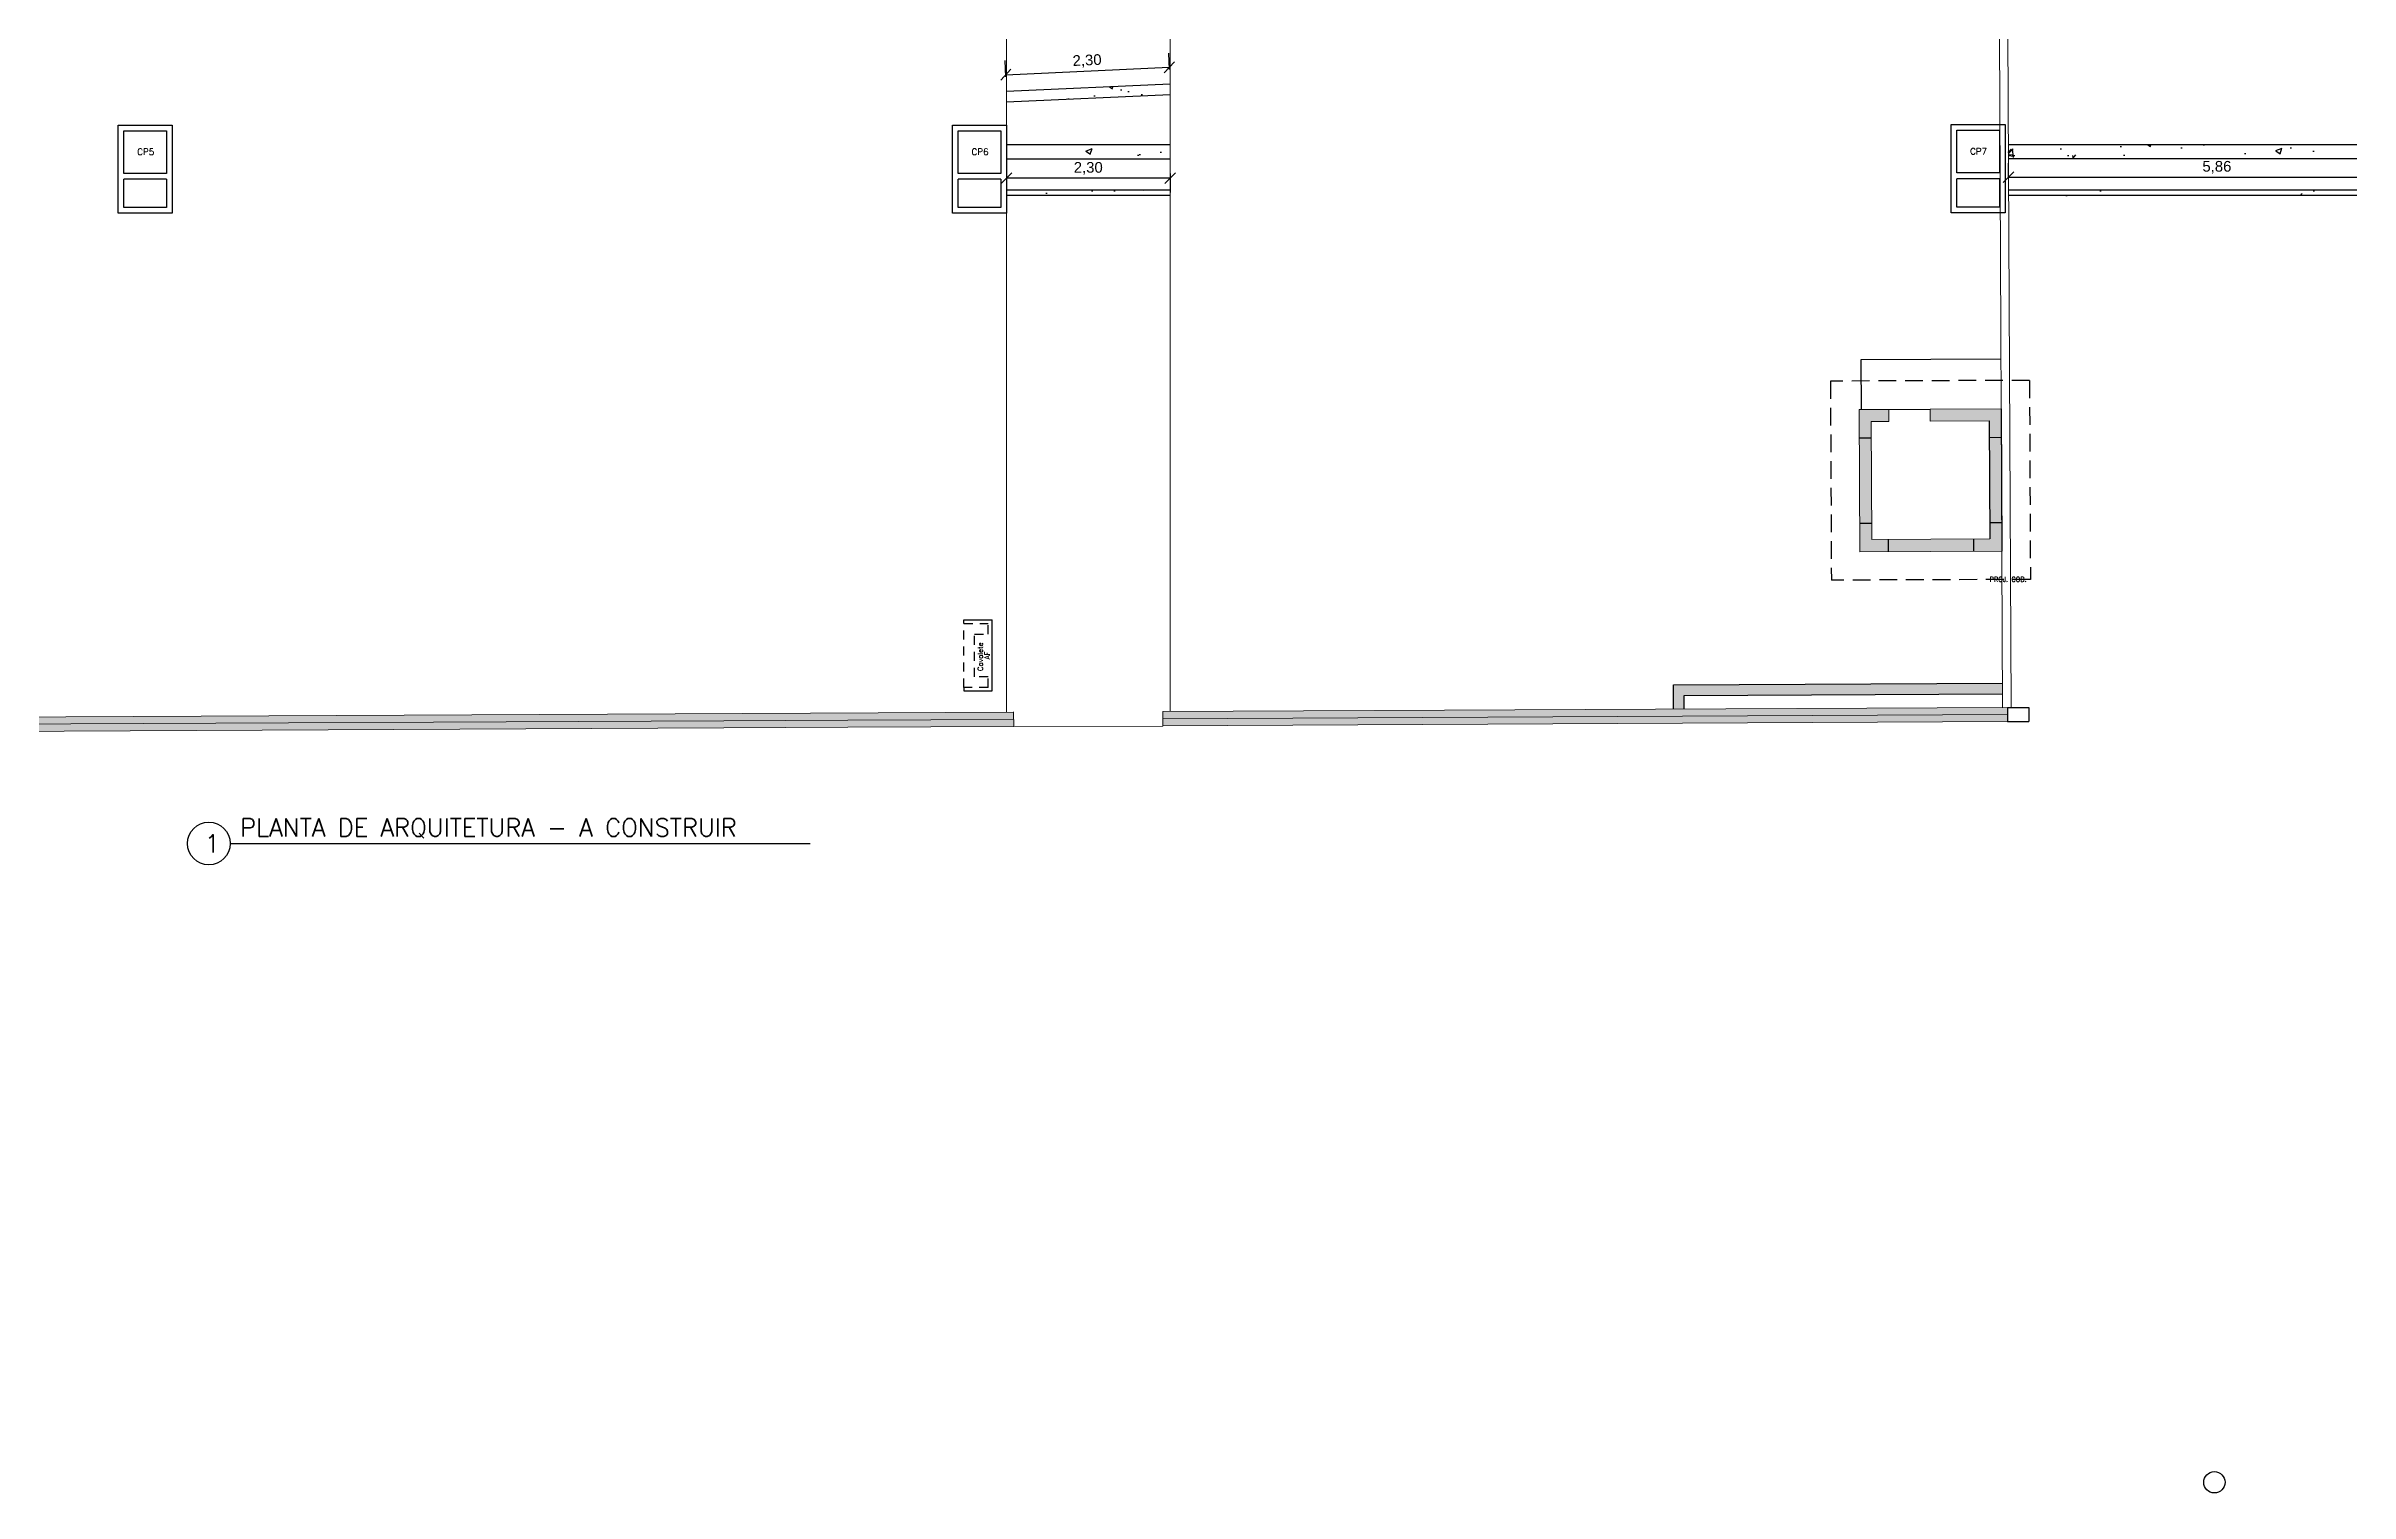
# Model space of a CAD drawing. Extents: x 0 to 11638, y -6007 to 0.
# Drawn here: x 10575.55 to 10607.96, y -5610.79 to -5590.44 of the extents above; entities that cross this region are included whole.
import ezdxf

# ---------------------------------------------------------------- set-up
doc = ezdxf.new("R2010")
doc.units = 0
doc.linetypes.add('CACHE', pattern=[0.375, 0.25, -0.125])
doc.linetypes.add('HIDDEN2', pattern=[0.1875, 0.125, -0.0625])
doc.layers.get('0').update_dxf_attribs({"linetype": 'CONTINUOUS'})
doc.layers.get('Defpoints').update_dxf_attribs({"linetype": 'CONTINUOUS'})
for name, color, linetype, lineweight in [('ARQ - Alvenaria Alta', 251, 'CONTINUOUS', 13), ('ARQ - Alvenaria Média-Baixa', 252, 'CONTINUOUS', 20), ('ARQ - Desnível', 8, 'CONTINUOUS', 20), ('ARQ - Esquadrias', 1, 'CONTINUOUS', 9), ('ARQ - Grades', 1, 'CONTINUOUS', 15), ('ARQ - Guias Calçadas Sarjetas', 254, 'CONTINUOUS', 20), ('Elétrica', 30, 'CONTINUOUS', 20), ('Hidrossanitário - Água Fria', 5, 'CONTINUOUS', 5)]:
    doc.layers.add(name, color=color, linetype=linetype, lineweight=lineweight)
doc.layers.add('ARQ - Cotas', color=1, linetype='CONTINUOUS')
doc.layers.add('ARQ - Projeções', color=253, linetype='CACHE')
doc.styles.add('ROMANS', font='romans.shx', dxfattribs={"height": 0.3})
doc.styles.get("Standard").update_dxf_attribs({"font": 'arial.ttf', "height": 0.15})
doc.dimstyles.get("Standard").update_dxf_attribs({"dimtxt": 0.1, "dimasz": 0.15, "dimexe": 0.2, "dimexo": 0.2, "dimgap": 0.05, "dimtad": 1, "dimzin": 0, "dimtxsty": 'STANDARD', "dimblk": 'OBLIQUE', "dimcen": 0.5, "dimclrd": 256, "dimclre": 256, "dimclrt": 256, "dimadec": 0, "dimazin": 0, "dimtfac": 1, "dimtmove": 0, "dimatfit": 3, "dimfxl": 0.1, "dimfxlon": 1, "dimtfillclr": 256, "dimtolj": 1, "dimtzin": 0, "dimlwd": -1, "dimarcsym": 0})
pattern_1 = [(50, (250, 0), (0.910923345, -0.07969543), [0.09525, -1.04775]), (355, (250, 0), (-0.17621711, 0.955284226), [0.0762, -0.83820292]), (100.451445, (250.0759, -0.0066), (0.734706235, 0.87558876), [0.080950044, -0.89045122]), (46.1842, (250, 0.254), (1.3553952, -0.21021164), [0.142875, -1.571625]), (96.635558, (250.113, 0.2365), (1.18702067, 1.23713062), [0.12142512, -1.33567804]), (351.184151, (250, 0.254), (1.18702067, 1.23713062), [0.11429984, -1.25729866]), (21, (250.127, 0.1905), (0.758071956, -0.51132599), [0.09525, -1.04775]), (326, (250.127, 0.1905), (0.30901014, 0.92093983), [0.0762, -0.8382]), (71.451445, (250.1902, 0.1479), (1.067082096, 0.409613844), [0.080950044, -0.89044969]), (37.5, (250, 0), (0.015443016, 0.422775194), [0, -0.82804, 0, -0.8509, 0, -0.841375]), (7.5, (250, 0), (0.334098313, 0.500902874), [0, -0.48514, 0, -0.80899, 0, -0.320675]), (327.5, (249.7168, 0), (0.677952976, -0.02864372), [0, -0.3175, 0, -0.9906, 0, -1.31445]), (317.5, (249.5898, 0), (0.740645907, 0.127132455), [0, -0.41275, 0, -0.65786, 0, -0.93345])]

# ---------------------------------------------------------------- blocks, each defined once
blk = doc.blocks.new('_Oblique')
at = {"layer": 'ARQ - Esquadrias', "color": 0, "lineweight": -2}
blk.add_line((-0.5, -0.5), (0.5, 0.5), dxfattribs=at)
blk = doc.blocks.new('*D1015')
at = {"layer": 'ARQ - Cotas', "lineweight": -2, "transparency": 16777216}
for p, q in [((10589.054, -5590.869), (10589.044, -5590.638)), ((10591.354, -5590.766), (10591.344, -5590.534))]:
    blk.add_line(p, q, dxfattribs=at)
at = {"layer": 'ARQ - Cotas', "transparency": 16777216}
blk.add_line((10589.053, -5590.838), (10591.353, -5590.734), dxfattribs=at)
at = {"layer": 'Defpoints', "color": 0, "lineweight": -2, "transparency": 16777216}
for p in [(10591.353, -5590.734), (10589.063, -5591.069), (10591.363, -5590.966)]:
    blk.add_point(p, dxfattribs=at)
at = {"layer": 'ARQ - Cotas', "transparency": 16777216, "xscale": 0.15, "yscale": 0.15, "zscale": 0.15}
for p, rotation in [((10589.053, -5590.838), 182.5705686354482), ((10591.353, -5590.734), 2.570568635448222)]:
    blk.add_blockref('_Oblique', p, dxfattribs=dict(at, rotation=rotation))
at = {"layer": 'ARQ - Cotas', "lineweight": -2, "transparency": 16777216, "insert": (10590.197, -5590.646), "char_height": 0.15, "attachment_point": 5, "rotation": 2.5706}
blk.add_mtext('\\A1;2,30', dxfattribs=at)
blk = doc.blocks.new('*D1016')
at = {"layer": 'ARQ - Cotas', "lineweight": -2, "transparency": 16777216}
for p, q in [((10589.063, -5592.226), (10589.063, -5592.496)), ((10591.363, -5592.226), (10591.363, -5592.496))]:
    blk.add_line(p, q, dxfattribs=at)
at = {"layer": 'ARQ - Cotas', "transparency": 16777216}
blk.add_line((10591.363, -5592.296), (10589.063, -5592.296), dxfattribs=at)
at = {"layer": 'Defpoints', "color": 0, "lineweight": -2, "transparency": 16777216}
for p in [(10589.063, -5592.026), (10591.363, -5592.026), (10589.063, -5592.296)]:
    blk.add_point(p, dxfattribs=at)
at = {"layer": 'ARQ - Cotas', "transparency": 16777216, "xscale": 0.15, "yscale": 0.15, "zscale": 0.15, "rotation": 180}
blk.add_blockref('_Oblique', (10589.063, -5592.296), dxfattribs=at)
at = {"layer": 'ARQ - Cotas', "transparency": 16777216, "xscale": 0.15, "yscale": 0.15, "zscale": 0.15}
blk.add_blockref('_Oblique', (10591.363, -5592.296), dxfattribs=at)
at = {"layer": 'ARQ - Cotas', "lineweight": -2, "transparency": 16777216, "insert": (10590.213, -5592.156), "char_height": 0.15, "attachment_point": 5}
blk.add_mtext('\\A1;2,30', dxfattribs=at)
blk = doc.blocks.new('*D1017')
at = {"layer": 'ARQ - Cotas', "lineweight": -2, "transparency": 16777216}
for p, q in [((10603.159, -5592.281), (10603.159, -5592.081)), ((10609.016, -5592.281), (10609.016, -5592.081))]:
    blk.add_line(p, q, dxfattribs=at)
at = {"layer": 'ARQ - Cotas', "transparency": 16777216}
blk.add_line((10603.159, -5592.281), (10609.016, -5592.281), dxfattribs=at)
at = {"layer": 'Defpoints', "color": 0, "lineweight": -2, "transparency": 16777216}
for p in [(10603.159, -5592.464), (10609.016, -5592.281), (10609.016, -5592.464)]:
    blk.add_point(p, dxfattribs=at)
at = {"layer": 'ARQ - Cotas', "transparency": 16777216, "xscale": 0.15, "yscale": 0.15, "zscale": 0.15, "rotation": 180}
blk.add_blockref('_Oblique', (10603.159, -5592.281), dxfattribs=at)
at = {"layer": 'ARQ - Cotas', "transparency": 16777216, "xscale": 0.15, "yscale": 0.15, "zscale": 0.15}
blk.add_blockref('_Oblique', (10609.016, -5592.281), dxfattribs=at)
at = {"layer": 'ARQ - Cotas', "lineweight": -2, "transparency": 16777216, "insert": (10606.088, -5592.141), "char_height": 0.15, "attachment_point": 5}
blk.add_mtext('\\A1;5,86', dxfattribs=at)

msp = doc.modelspace()

# ---------------------------------------------------------------- hatches: boundary and pattern name
at = {"layer": 'ARQ - Alvenaria Alta', "lineweight": -2}
h = msp.add_hatch(color=7, dxfattribs=at)
h.dxf.hatch_style = 1
h.paths.add_polyline_path([(10601.225, -5595.718), (10601.475, -5595.717), (10601.474, -5595.547), (10601.054, -5595.549), (10601.056, -5595.949), (10601.226, -5595.948)])
h.paths.add_polyline_path([(10601.226, -5595.948), (10601.056, -5595.949), (10601.062, -5597.149), (10601.232, -5597.148)])
h.paths.add_polyline_path([(10601.463, -5597.377), (10601.233, -5597.378), (10601.232, -5597.148), (10601.062, -5597.149), (10601.064, -5597.549), (10601.464, -5597.547)])
h.paths.add_polyline_path([(10602.663, -5597.371), (10601.463, -5597.377), (10601.464, -5597.547), (10602.664, -5597.541)])
h.paths.add_polyline_path([(10603.062, -5597.139), (10602.892, -5597.14), (10602.893, -5597.37), (10602.663, -5597.371), (10602.664, -5597.541), (10603.064, -5597.539)])
h.paths.add_polyline_path([(10603.056, -5595.939), (10602.886, -5595.94), (10602.892, -5597.14), (10603.062, -5597.139)])
h.paths.add_polyline_path([(10603.054, -5595.539), (10602.054, -5595.544), (10602.055, -5595.714), (10602.885, -5595.71), (10602.886, -5595.94), (10603.056, -5595.939)])
at = {"layer": 'ARQ - Alvenaria Média-Baixa', "lineweight": -2}
h = msp.add_hatch(color=256, dxfattribs=at)
h.dxf.hatch_style = 1
h.paths.add_polyline_path([(10559.501, -5598.555), (10559.488, -5598.654), (10567.666, -5599.687), (10570.581, -5600.049), (10572.329, -5600.089), (10589.164, -5600.007), (10589.164, -5599.907), (10572.33, -5599.989), (10570.589, -5599.949), (10567.678, -5599.588)])
h.paths.add_polyline_path([(10559.513, -5598.456), (10559.501, -5598.555), (10567.678, -5599.588), (10570.589, -5599.949), (10572.33, -5599.989), (10589.164, -5599.907), (10589.163, -5599.807), (10572.331, -5599.889), (10570.596, -5599.85), (10567.691, -5599.489)])
h = msp.add_hatch(color=256, dxfattribs=at)
h.dxf.hatch_style = 1
h.paths.add_polyline_path([(10603.073, -5599.549), (10603.073, -5599.399), (10598.444, -5599.422), (10598.444, -5599.762), (10598.594, -5599.761), (10598.593, -5599.572)])
h = msp.add_hatch(color=256, dxfattribs=at)
h.dxf.hatch_style = 1
h.paths.add_polyline_path([(10603.144, -5599.739), (10591.263, -5599.796), (10591.263, -5599.896), (10603.144, -5599.839)])
h.paths.add_polyline_path([(10603.144, -5599.839), (10591.263, -5599.896), (10591.262, -5599.997), (10603.144, -5599.939)])
at = {"layer": 'ARQ - Cotas', "lineweight": -2, "true_color": 0x000000}
h = msp.add_hatch(dxfattribs=at)
h.set_pattern_fill('AR-CONC', color=18, scale=0.005)
h.set_pattern_definition(pattern_1)
h.paths.add_polyline_path([(10591.363, -5590.966), (10589.063, -5591.069), (10589.063, -5591.219), (10591.363, -5591.116)])
h = msp.add_hatch(dxfattribs=at)
h.set_pattern_fill('AR-CONC', color=18, scale=0.005)
h.set_pattern_definition(pattern_1)
h.paths.add_polyline_path([(10591.363, -5591.826), (10589.063, -5591.826), (10589.063, -5592.026), (10591.363, -5592.026)])
h = msp.add_hatch(dxfattribs=at)
h.set_pattern_fill('AR-CONC', color=18, scale=0.005)
h.set_pattern_definition(pattern_1)
h.paths.add_polyline_path([(10609.013, -5591.823), (10603.156, -5591.824), (10603.157, -5592.024), (10609.014, -5592.023)])
h = msp.add_hatch(dxfattribs=at)
h.set_pattern_fill('AR-CONC', color=18, scale=0.005)
h.set_pattern_definition(pattern_1)
h.paths.add_polyline_path([(10591.363, -5592.464), (10589.063, -5592.464), (10589.063, -5592.539), (10591.363, -5592.539)])
h = msp.add_hatch(dxfattribs=at)
h.set_pattern_fill('AR-CONC', color=18, scale=0.005)
h.set_pattern_definition(pattern_1)
h.paths.add_polyline_path([(10609.016, -5592.464), (10603.159, -5592.464), (10603.159, -5592.539), (10609.016, -5592.539)])

# ---------------------------------------------------------------- linework, layer by layer
at = {"lineweight": -2}
msp.add_line((10578.143, -5601.654), (10586.301, -5601.654), dxfattribs=at)
msp.add_circle((10577.843, -5601.654), 0.3, dxfattribs=at)
at = {"layer": 'ARQ - Alvenaria Alta', "lineweight": -2}
for p, q in [((10589.063, -5591.069), (10591.363, -5590.966)), ((10589.063, -5591.219), (10591.363, -5591.116)), ((10576.568, -5592.788), (10576.568, -5591.548)), ((10576.568, -5591.548), (10577.328, -5591.548)), ((10576.648, -5592.228), (10576.648, -5591.628)), ((10576.648, -5591.628), (10577.248, -5591.628)), ((10577.248, -5591.628), (10577.248, -5592.228)), ((10577.328, -5591.548), (10577.328, -5592.788)), ((10588.303, -5592.788), (10588.303, -5591.548)), ((10588.303, -5591.548), (10589.063, -5591.548)), ((10588.383, -5592.228), (10588.383, -5591.628)), ((10588.383, -5591.628), (10588.983, -5591.628)), ((10588.983, -5591.628), (10588.983, -5592.228)), ((10589.063, -5591.548), (10589.063, -5592.788)), ((10602.349, -5592.781), (10602.349, -5591.541)), ((10602.349, -5591.541), (10603.109, -5591.541)), ((10602.429, -5592.221), (10602.429, -5591.621)), ((10602.429, -5591.621), (10603.029, -5591.621)), ((10603.029, -5591.621), (10603.029, -5592.221)), ((10603.109, -5591.541), (10603.109, -5592.781)), ((10591.363, -5591.826), (10589.063, -5591.826)), ((10591.363, -5592.026), (10589.063, -5592.026)), ((10609.013, -5591.823), (10603.156, -5591.824)), ((10609.014, -5592.023), (10603.157, -5592.024)), ((10577.248, -5592.228), (10576.648, -5592.228)), ((10577.248, -5592.308), (10576.648, -5592.308)), ((10576.648, -5592.708), (10576.648, -5592.308)), ((10577.248, -5592.308), (10577.248, -5592.708)), ((10588.983, -5592.228), (10588.383, -5592.228)), ((10588.983, -5592.308), (10588.383, -5592.308)), ((10588.383, -5592.708), (10588.383, -5592.308)), ((10588.983, -5592.308), (10588.983, -5592.708)), ((10591.363, -5592.464), (10589.063, -5592.464)), ((10603.029, -5592.221), (10602.429, -5592.221)), ((10603.029, -5592.301), (10602.429, -5592.301)), ((10602.429, -5592.701), (10602.429, -5592.301)), ((10603.029, -5592.301), (10603.029, -5592.701)), ((10609.016, -5592.464), (10603.159, -5592.464)), ((10577.328, -5592.788), (10576.568, -5592.788)), ((10577.248, -5592.708), (10576.648, -5592.708)), ((10589.063, -5592.788), (10588.303, -5592.788)), ((10588.983, -5592.708), (10588.383, -5592.708)), ((10591.363, -5592.539), (10589.063, -5592.539)), ((10603.109, -5592.781), (10602.349, -5592.781)), ((10603.029, -5592.701), (10602.429, -5592.701)), ((10609.016, -5592.539), (10603.159, -5592.539)), ((10603.054, -5595.539), (10603.064, -5597.539)), ((10601.056, -5595.949), (10601.223, -5595.948)), ((10602.885, -5595.71), (10602.893, -5597.37)), ((10602.886, -5595.94), (10603.056, -5595.939)), ((10601.062, -5597.149), (10601.232, -5597.148)), ((10602.892, -5597.14), (10603.062, -5597.139)), ((10601.463, -5597.377), (10601.464, -5597.546)), ((10602.663, -5597.371), (10602.664, -5597.54)), ((10603.144, -5599.739), (10603.144, -5599.939)), ((10603.144, -5599.739), (10603.444, -5599.739)), ((10603.144, -5599.739), (10603.144, -5599.939)), ((10603.144, -5599.739), (10603.444, -5599.739)), ((10603.444, -5599.739), (10603.444, -5599.939)), ((10603.444, -5599.739), (10603.444, -5599.939)), ((10603.145, -5599.939), (10603.445, -5599.939)), ((10603.145, -5599.939), (10603.445, -5599.939))]:
    msp.add_line(p, q, dxfattribs=at)
at = {"layer": 'ARQ - Alvenaria Alta'}
for p, q in [((10601.474, -5595.547), (10601.054, -5595.549)), ((10603.054, -5595.539), (10602.054, -5595.544)), ((10601.475, -5595.717), (10601.225, -5595.718)), ((10602.885, -5595.71), (10602.055, -5595.714)), ((10603.064, -5597.539), (10601.064, -5597.549)), ((10602.893, -5597.37), (10601.233, -5597.378))]:
    msp.add_line(p, q, dxfattribs=at)
at = {"layer": 'ARQ - Alvenaria Alta', "ltscale": 0.01, "transparency": 33554684}
for p, q in [((10601.054, -5595.549), (10601.064, -5597.549)), ((10601.474, -5595.547), (10601.475, -5595.717)), ((10602.054, -5595.544), (10602.055, -5595.714)), ((10601.225, -5595.718), (10601.233, -5597.378))]:
    msp.add_line(p, q, dxfattribs=at)
at = {"layer": 'ARQ - Alvenaria Média-Baixa', "lineweight": -2}
for p, q in [((10588.463, -5598.558), (10588.463, -5598.508)), ((10588.463, -5598.508), (10588.863, -5598.508)), ((10588.863, -5599.508), (10588.863, -5598.508)), ((10588.463, -5599.458), (10588.463, -5599.508)), ((10588.463, -5599.508), (10588.863, -5599.508)), ((10598.444, -5599.422), (10603.073, -5599.399)), ((10598.444, -5599.762), (10598.444, -5599.422)), ((10598.594, -5599.762), (10598.593, -5599.572)), ((10598.594, -5599.572), (10603.073, -5599.549))]:
    msp.add_line(p, q, dxfattribs=at)
at = {"layer": 'ARQ - Alvenaria Média-Baixa', "linetype": 'HIDDEN2', "lineweight": -2}
for p, q in [((10588.463, -5599.458), (10588.463, -5598.558)), ((10588.463, -5598.558), (10588.803, -5598.558)), ((10588.803, -5598.708), (10588.803, -5598.558)), ((10588.613, -5599.308), (10588.613, -5598.708)), ((10588.613, -5598.708), (10588.803, -5598.708)), ((10588.803, -5599.458), (10588.463, -5599.458)), ((10588.803, -5599.308), (10588.613, -5599.308)), ((10588.803, -5599.458), (10588.803, -5599.308))]:
    msp.add_line(p, q, dxfattribs=at)
at = {"layer": 'ARQ - Alvenaria Média-Baixa'}
for p, q in [((10589.163, -5599.807), (10572.331, -5599.889)), ((10589.163, -5599.802), (10589.164, -5600.007)), ((10591.263, -5599.796), (10591.262, -5600.001)), ((10603.144, -5599.739), (10591.263, -5599.796)), ((10585.087, -5600.027), (10572.331, -5600.089)), ((10586.83, -5600.018), (10585.087, -5600.027)), ((10589.164, -5600.007), (10586.83, -5600.018)), ((10603.144, -5599.939), (10591.262, -5599.997))]:
    msp.add_line(p, q, dxfattribs=at)
at = {"layer": 'ARQ - Desnível', "lineweight": -2}
for p, q in [((10603.051, -5594.839), (10601.081, -5594.849)), ((10601.081, -5594.849), (10601.084, -5595.549)), ((10601.474, -5595.547), (10602.054, -5595.544))]:
    msp.add_line(p, q, dxfattribs=at)
at = {"layer": 'ARQ - Grades'}
for p, q in [((10585.086, -5599.927), (10586.829, -5599.919)), ((10589.164, -5599.907), (10586.829, -5599.919)), ((10591.263, -5599.899), (10603.144, -5599.839)), ((10585.086, -5599.927), (10572.331, -5599.989))]:
    msp.add_line(p, q, dxfattribs=at)
at = {"layer": 'ARQ - Guias Calçadas Sarjetas', "ltscale": 0.01, "transparency": 33554684}
for p, q in [((10589.063, -5590.248), (10589.063, -5599.808)), ((10591.363, -5590.248), (10591.363, -5599.797)), ((10603.028, -5590.248), (10603.074, -5599.739)), ((10603.148, -5590.248), (10603.194, -5599.738)), ((10589.164, -5600.007), (10591.262, -5600.001))]:
    msp.add_line(p, q, dxfattribs=at)
at = {"layer": 'ARQ - Projeções'}
for p, q in [((10603.452, -5595.139), (10600.652, -5595.149)), ((10600.652, -5595.149), (10600.665, -5597.949)), ((10603.465, -5597.939), (10600.665, -5597.949))]:
    msp.add_line(p, q, dxfattribs=at)
at = {"layer": 'ARQ - Projeções', "lineweight": -2}
msp.add_line((10603.452, -5595.139), (10603.465, -5597.939), dxfattribs=at)
at = {"layer": 'Elétrica', "lineweight": -2}
msp.add_circle((10606.053, -5610.64), 0.15, dxfattribs=at)

# ---------------------------------------------------------------- texts
at = {"lineweight": -2, "char_height": 0.25, "attachment_point": 1, "style": 'ROMANS'}
for s, width, insert in [('1', 0.39382, (10577.785, -5601.529)), ('PLANTA DE ARQUITETURA - A CONSTRUIR', 8.24066, (10578.285, -5601.304))]:
    msp.add_mtext_dynamic_manual_height_columns(s, width=width, gutter_width=750, heights=[0], dxfattribs=dict(at, insert=insert))
at = {"layer": 'ARQ - Projeções', "lineweight": -2, "insert": (10602.891, -5597.904), "char_height": 0.0675, "attachment_point": 1, "style": 'ROMANS'}
msp.add_mtext_dynamic_manual_height_columns('PROJ. COB.', width=1.41912, gutter_width=13.5, heights=[0], dxfattribs=at)
at = {"layer": 'Elétrica', "linetype": 'ByBlock', "char_height": 0.09, "attachment_point": 1, "style": 'ROMANS'}
for s, insert in [('CP5', (10576.836, -5591.878)), ('CP6', (10588.571, -5591.878)), ('CP7', (10602.617, -5591.871))]:
    msp.add_mtext_dynamic_manual_height_columns(s, width=1.89216, gutter_width=18, heights=[0], dxfattribs=dict(at, insert=insert))
at = {"layer": 'Hidrossanitário - Água Fria', "linetype": 'ByBlock', "char_height": 0.072, "attachment_point": 1, "rotation": 90, "style": 'ROMANS'}
for s, insert in [('Cavalete', (10588.659, -5599.229)), ('AF', (10588.755, -5599.063))]:
    msp.add_mtext_dynamic_manual_height_columns(s, width=1.57765, gutter_width=14.4, heights=[0], dxfattribs=dict(at, insert=insert))

# ---------------------------------------------------------------- dimensions: what is measured, and where the dimension line sits
at = {"layer": 'ARQ - Cotas', "lineweight": -2}
dim = msp.add_aligned_dim(p1=(10589.063, -5591.069), p2=(10591.363, -5590.966), distance=0.232, dimstyle='STANDARD', dxfattribs=at)
dim.commit()
dim.dimension.update_dxf_attribs({"geometry": '*D1015', "text_midpoint": (10590.197, -5590.646)})
for base, p1, p2, picture, middle in [((10589.063, -5592.296), (10591.363, -5592.026), (10589.063, -5592.026), '*D1016', (10590.213, -5592.156)), ((10609.016, -5592.281), (10603.159, -5592.464), (10609.016, -5592.464), '*D1017', (10606.088, -5592.141))]:
    dim = msp.add_linear_dim(base=base, p1=p1, p2=p2, dimstyle='STANDARD', dxfattribs=at)
    dim.commit()
    dim.dimension.update_dxf_attribs({"geometry": picture, "text_midpoint": middle})

doc.saveas('drawing.dxf')
